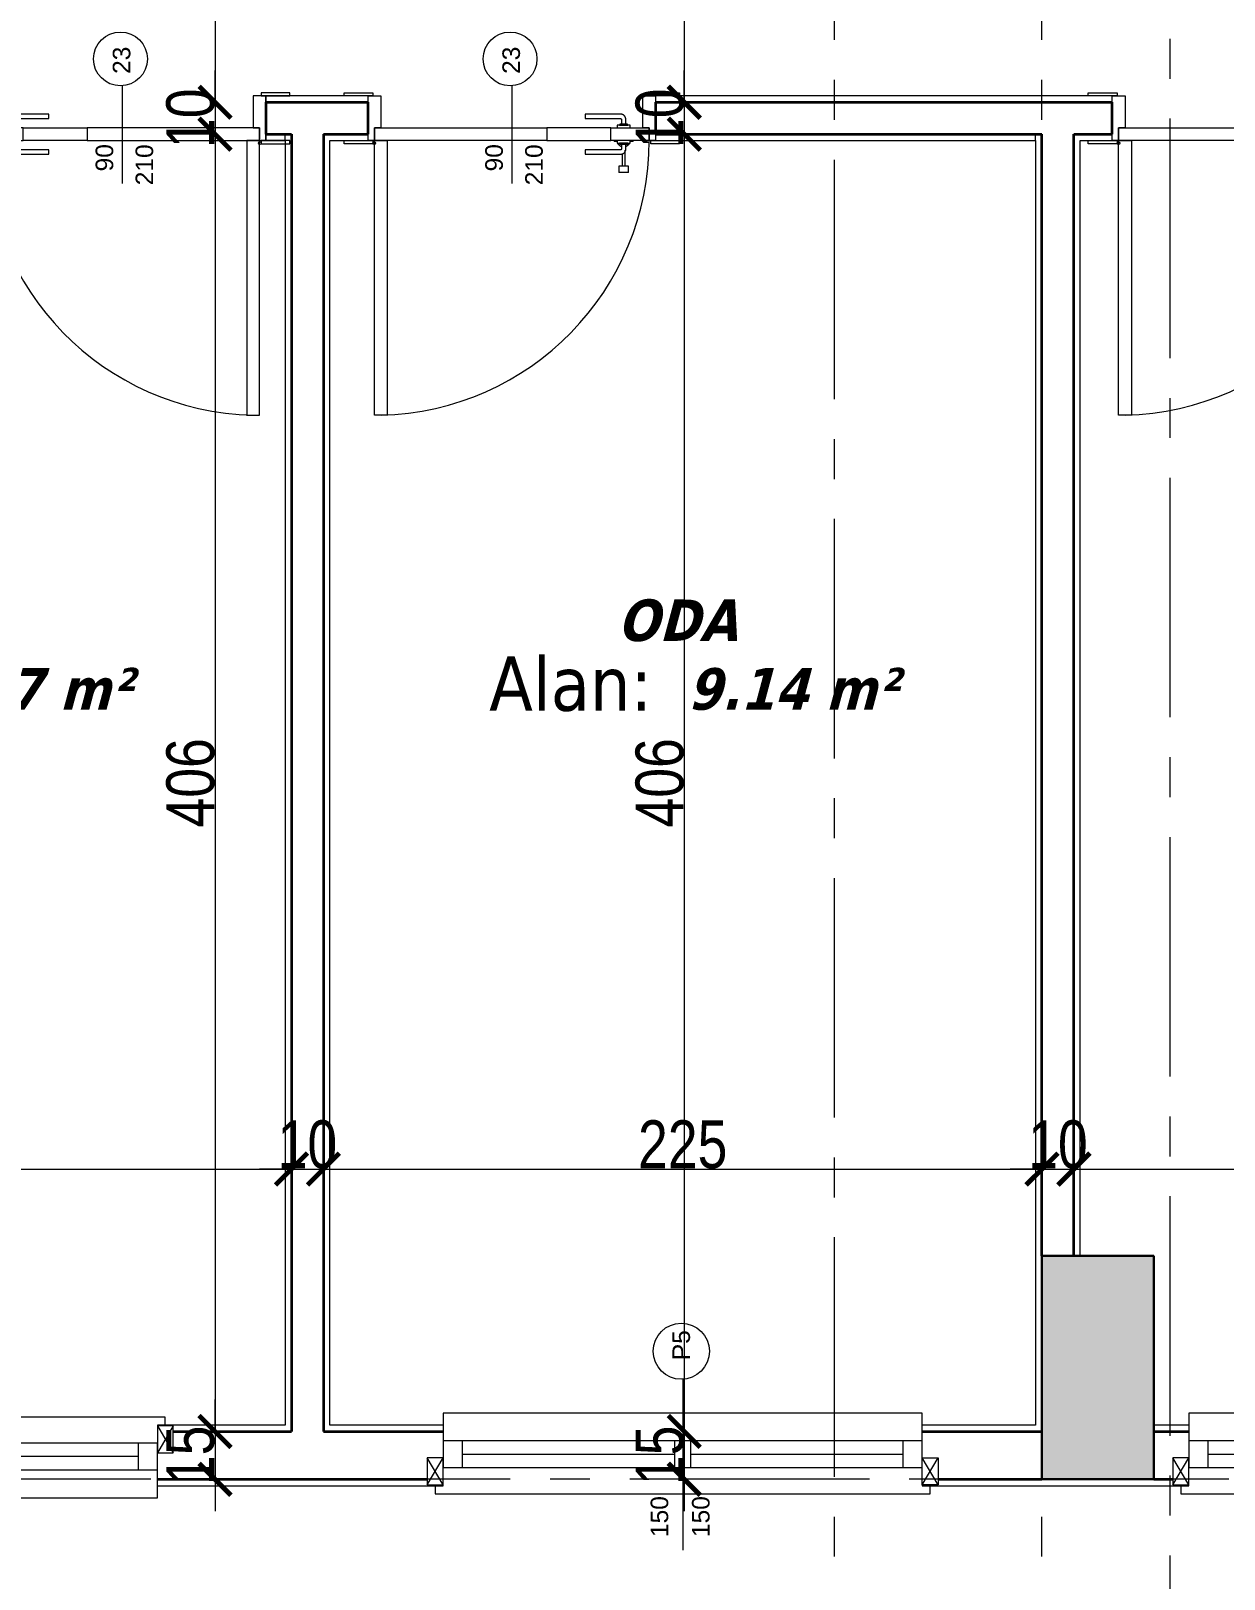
# Model space of a CAD drawing. Header units: millimetres. Extents: x 1373 to 40779, y 1939 to 6439.
# Drawn here: x 10774.5 to 11148.1, y 3344 to 3828.9 of the extents above; entities that cross this region are included whole.
import ezdxf

# ---------------------------------------------------------------- set-up
doc = ezdxf.new("R2010")
doc.units = ezdxf.units.MM
doc.linetypes.add('IMPORT-CENTER2', pattern=[112.5, 75, -12.5, 12.5, -12.5])
for name, color, linetype, lineweight in [('A-AREA-IDEN', 2, 'Continuous', 18), ('A-DETL', 6, 'Continuous', 30), ('A-DETL-GENF', 92, 'Continuous', 18), ('A-DOOR', 31, 'Continuous', 18), ('A-DOOR-FRAM', 31, 'Continuous', 18), ('A-DOOR-IDEN', 31, 'Continuous', 18), ('A-GLAZ', 151, 'Continuous', 18), ('A-GLAZ-IDEN', 152, 'Continuous', 18), ('A-GLAZ-SILL', 1, 'Continuous', 9), ('A-WALL', 20, 'Continuous', 9), ('A-WALL-FNSH', 113, 'Continuous', 18), ('ESYA', 3, 'Continuous', 25), ('OLCUIC', 241, 'Continuous', 20), ('S-GRID', 252, 'IMPORT-CENTER2', 5)]:
    doc.layers.add(name, color=color, linetype=linetype, lineweight=lineweight)
doc.styles.add('50', font='arial.ttf', dxfattribs={"width": 0.8})
doc.styles.add('Arial_4', font='arial.ttf', dxfattribs={"height": 5.5})
doc.styles.add('Tahoma', font='tahoma.ttf', dxfattribs={"height": 24.26112})
doc.styles.add('Tahoma_B_I', font='', dxfattribs={"height": 11})
doc.styles.get('Tahoma_B_I').set_extended_font_data('Tahoma', italic=True, bold=True)
doc.dimstyles.new('NERGİS', dxfattribs={"dimtxt": 15, "dimasz": 10, "dimexe": 20, "dimexo": 150, "dimgap": 0, "dimtad": 1, "dimdec": 0, "dimzin": 1, "dimtxsty": '50', "dimblk": 'ARCHTICK', "dimcen": 0, "dimse1": 1, "dimse2": 1, "dimclrd": 56, "dimclrt": 56, "dimazin": 3, "dimtfac": 1, "dimtdec": 0, "dimtix": 1, "dimtmove": 2, "dimatfit": 2, "dimldrblk": 'DOTSMALL', "dimlwd": 0, "dimlwe": -1, "dimarcsym": 0})

# ---------------------------------------------------------------- blocks, each defined once
blk = doc.blocks.new('_MB_KAPI_CAMLI_B - _m_kapı_90_camlı-2078673-1_BODRUM KAT')
at = {"layer": 'A-DOOR'}
for p, q in [((29, 1.3), (18, 1.3)), ((18, 1.3), (18, -0.1)), ((-48, -7), (-48, -3)), ((-48, -3), (6, -3)), ((6, -3), (6, -7)), ((26, -3), (6, -3)), ((18, -0.1), (29, -0.1)), ((26, -7), (26, -3)), ((26, -3), (38, -3)), ((28, -2.2), (28, -3)), ((28.09, -2.2), (28, -2.2)), ((28.67, -2.2), (28, -2.2)), ((28.67, -2.2), (31.33, -2.2)), ((28.78, -1.9), (28.78, -2.2)), ((28.94, -1.9), (28.78, -1.9)), ((31.22, -1.9), (28.78, -1.9)), ((29.3, -0.4), (29.3, -1.9)), ((30.7, -1.9), (30.7, -0.4)), ((31.22, -1.9), (31.06, -1.9)), ((31.22, -2.2), (31.22, -1.9)), ((32, -2.2), (31.33, -2.2)), ((32, -2.2), (31.91, -2.2)), ((32, -3), (32, -2.2)), ((38, -3), (38, -7)), ((-48, -93), (-48, -7)), ((-48, -7), (-44, -7)), ((6, -7), (-48, -7)), ((-44, -7), (-44, -93)), ((6, -7), (26, -7)), ((38, -7), (26, -7)), ((27, -7), (27, -7.3)), ((28.04, -7.3), (27, -7.3)), ((28, -7), (28, -7.8)), ((28, -7.8), (28.67, -7.8)), ((28, -7.8), (28.09, -7.8)), ((31.33, -7.8), (28.67, -7.8)), ((28.78, -7.8), (28.78, -8.1)), ((28.78, -8.1), (31.22, -8.1)), ((28.78, -8.1), (28.94, -8.1)), ((29.3, -8.1), (29.3, -9.6)), ((30.7, -9.6), (30.7, -8.1)), ((31.06, -8.1), (31.22, -8.1)), ((31.22, -8.1), (31.22, -7.8)), ((31.33, -7.8), (32, -7.8)), ((31.91, -7.8), (32, -7.8)), ((33, -7.3), (31.96, -7.3)), ((32, -7.8), (32, -7)), ((33, -7.3), (33, -7)), ((40, -7), (38, -7)), ((29, -9.9), (18, -9.9)), ((18, -9.9), (18, -11.3)), ((18, -11.3), (29, -11.3)), ((29.5, -11.05), (29.5, -15)), ((30.5, -15), (30.5, -10)), ((28.5, -15), (28.5, -17)), ((30, -15), (28.5, -15)), ((30, -17), (28.5, -17)), ((31.5, -15), (30, -15)), ((31.5, -17), (30, -17)), ((31.5, -17), (31.5, -15)), ((-44, -93), (-48, -93))]:
    blk.add_line(p, q, dxfattribs=at)
at = {"layer": 'A-DOOR', "flags": 128}
for points in [[(30.7, -0.4), (30.7, -0.33), (30.69, -0.26), (30.69, -0.2), (30.68, -0.13), (30.67, -0.06), (30.65, 0), (30.63, 0.07), (30.61, 0.13), (30.59, 0.2), (30.57, 0.26), (30.54, 0.32), (30.51, 0.39), (30.48, 0.44), (30.44, 0.5), (30.4, 0.56), (30.36, 0.62), (30.32, 0.67), (30.28, 0.72), (30.23, 0.77), (30.18, 0.82), (30.13, 0.87), (30.08, 0.91), (30.03, 0.95), (29.97, 0.99), (29.92, 1.03), (29.86, 1.07), (29.8, 1.1), (29.74, 1.13), (29.68, 1.16), (29.62, 1.18), (29.55, 1.21), (29.49, 1.23), (29.42, 1.25), (29.36, 1.26), (29.29, 1.28), (29.22, 1.29), (29.15, 1.29), (29.09, 1.3), (29.02, 1.3), (29, 1.3)], [(29, -0.1), (29.01, -0.1), (29.02, -0.1), (29.04, -0.1), (29.05, -0.1), (29.06, -0.11), (29.07, -0.11), (29.08, -0.11), (29.09, -0.12), (29.11, -0.12), (29.12, -0.12), (29.13, -0.13), (29.14, -0.13), (29.15, -0.14), (29.16, -0.15), (29.17, -0.15), (29.18, -0.16), (29.19, -0.17), (29.2, -0.17), (29.21, -0.18), (29.22, -0.19), (29.22, -0.2), (29.23, -0.21), (29.24, -0.22), (29.25, -0.23), (29.25, -0.24), (29.26, -0.25), (29.26, -0.26), (29.27, -0.27), (29.28, -0.28), (29.28, -0.29), (29.28, -0.3), (29.29, -0.31), (29.29, -0.33), (29.29, -0.34), (29.3, -0.35), (29.3, -0.36), (29.3, -0.37), (29.3, -0.38), (29.3, -0.4), (29.3, -0.4)], [(28.08, -7.55), (28.06, -7.47), (28.04, -7.39), (28.02, -7.31), (28.02, -7.3)], [(29.19, -8.83), (29.12, -8.8), (29.05, -8.76), (28.98, -8.72), (28.91, -8.68), (28.85, -8.63), (28.78, -8.59), (28.72, -8.54), (28.66, -8.48), (28.6, -8.43), (28.54, -8.37), (28.49, -8.31), (28.44, -8.25), (28.39, -8.19), (28.34, -8.12), (28.3, -8.06), (28.26, -7.99), (28.22, -7.92), (28.19, -7.84), (28.15, -7.77)], [(29, -11.3), (29.07, -11.3), (29.14, -11.29), (29.2, -11.29), (29.27, -11.28), (29.34, -11.27), (29.4, -11.25), (29.47, -11.23), (29.53, -11.21), (29.6, -11.19), (29.66, -11.17), (29.72, -11.14), (29.79, -11.11), (29.84, -11.08), (29.9, -11.04), (29.96, -11), (30.02, -10.96), (30.07, -10.92), (30.12, -10.88), (30.17, -10.83), (30.22, -10.78), (30.27, -10.73), (30.31, -10.68), (30.35, -10.63), (30.39, -10.57), (30.43, -10.52), (30.47, -10.46), (30.5, -10.4), (30.53, -10.34), (30.56, -10.28), (30.58, -10.22), (30.61, -10.15), (30.63, -10.09), (30.65, -10.02), (30.66, -9.96), (30.68, -9.89), (30.69, -9.82), (30.69, -9.75), (30.7, -9.69), (30.7, -9.62), (30.7, -9.6)], [(29.3, -9.6), (29.3, -9.61), (29.3, -9.62), (29.3, -9.64), (29.3, -9.65), (29.29, -9.66), (29.29, -9.67), (29.29, -9.68), (29.28, -9.69), (29.28, -9.71), (29.28, -9.72), (29.27, -9.73), (29.27, -9.74), (29.26, -9.75), (29.25, -9.76), (29.25, -9.77), (29.24, -9.78), (29.23, -9.79), (29.23, -9.8), (29.22, -9.81), (29.21, -9.82), (29.2, -9.82), (29.19, -9.83), (29.18, -9.84), (29.17, -9.85), (29.16, -9.85), (29.15, -9.86), (29.14, -9.86), (29.13, -9.87), (29.12, -9.88), (29.11, -9.88), (29.1, -9.88), (29.09, -9.89), (29.07, -9.89), (29.06, -9.89), (29.05, -9.9), (29.04, -9.9), (29.03, -9.9), (29.02, -9.9), (29, -9.9), (29, -9.9)], [(29.32, -8.91), (29.3, -8.9), (29.29, -8.88), (29.27, -8.87), (29.25, -8.86), (29.23, -8.85), (29.21, -8.84), (29.2, -8.83), (29.19, -8.83)], [(30.81, -8.83), (30.79, -8.84), (30.77, -8.85), (30.75, -8.86), (30.73, -8.87), (30.72, -8.88), (30.7, -8.89), (30.68, -8.91)], [(31.82, -7.83), (31.78, -7.91), (31.74, -7.98), (31.7, -8.05), (31.66, -8.11), (31.62, -8.18), (31.57, -8.24), (31.52, -8.3), (31.46, -8.36), (31.41, -8.42), (31.35, -8.48), (31.29, -8.53), (31.23, -8.58), (31.16, -8.63), (31.1, -8.67), (31.03, -8.72), (30.96, -8.75), (30.89, -8.79), (30.82, -8.83), (30.81, -8.83)], [(31.98, -7.3), (31.96, -7.38), (31.95, -7.46), (31.93, -7.53), (31.9, -7.61)]]:
    blk.add_lwpolyline(points, dxfattribs=at)
at = {"layer": 'A-DOOR'}
blk.add_circle((-48.06, -7.77), 0.42, dxfattribs=at)
blk.add_arc((-48, -7), 86.02, 271.3643, 0, dxfattribs=at)
at = {"layer": 'A-DOOR-FRAM'}
for p, q in [((-57.5, 7), (-57.5, 8)), ((-57.5, 8), (-48.5, 8)), ((-48.5, 7), (-57.5, 7)), ((-50, -7), (-50, 7)), ((-50, 7), (-46, 7)), ((-48.5, 8), (-48.5, 7)), ((-46, 7), (-46, -3)), ((36, 7), (40, 7)), ((36, -3), (36, 7)), ((38.5, 7), (38.5, 8)), ((38.5, 8), (47.5, 8)), ((47.5, 7), (38.5, 7)), ((40, 7), (40, -7)), ((47.5, 8), (47.5, 7)), ((-48, -3), (-48, -7)), ((-46, -3), (-48, -3)), ((38, -3), (36, -3)), ((38, -7), (38, -3)), ((-57.5, -7), (-48.5, -7)), ((-57.5, -8), (-57.5, -7)), ((-48.5, -8), (-57.5, -8)), ((-48, -7), (-50, -7)), ((-48.5, -7), (-48.5, -8)), ((40, -7), (38, -7)), ((38.5, -7), (47.5, -7)), ((38.5, -8), (38.5, -7)), ((47.5, -8), (38.5, -8)), ((47.5, -7), (47.5, -8))]:
    blk.add_line(p, q, dxfattribs=at)
blk = doc.blocks.new('_MB_KAPI_CAMLI_B - _m_kapı_90_camlı-2078664-1_BODRUM KAT')
at = {"layer": 'A-DOOR'}
for p, q in [((-44, 93), (-48, 93)), ((-48, 93), (-48, 7)), ((-44, 7), (-44, 93)), ((28.5, 17), (28.5, 15)), ((28.5, 17), (30, 17)), ((28.5, 15), (30, 15)), ((29.5, 15), (29.5, 11.05)), ((30, 17), (31.5, 17)), ((30, 15), (31.5, 15)), ((30.5, 10), (30.5, 15)), ((31.5, 15), (31.5, 17)), ((29, 11.3), (18, 11.3)), ((18, 11.3), (18, 9.9)), ((18, 9.9), (29, 9.9)), ((-48, 7), (-44, 7)), ((6, 7), (-48, 7)), ((-48, 7), (-48, 3)), ((6, 3), (6, 7)), ((6, 7), (26, 7)), ((38, 7), (26, 7)), ((26, 7), (26, 3)), ((27, 7.3), (27, 7)), ((27, 7.3), (28.04, 7.3)), ((28, 7.8), (28, 7)), ((28.09, 7.8), (28, 7.8)), ((28.67, 7.8), (28, 7.8)), ((28.67, 7.8), (31.33, 7.8)), ((28.78, 8.1), (28.78, 7.8)), ((28.94, 8.1), (28.78, 8.1)), ((31.22, 8.1), (28.78, 8.1)), ((29.3, 9.6), (29.3, 8.1)), ((30.7, 8.1), (30.7, 9.6)), ((31.22, 8.1), (31.06, 8.1)), ((31.22, 7.8), (31.22, 8.1)), ((32, 7.8), (31.33, 7.8)), ((32, 7.8), (31.91, 7.8)), ((31.96, 7.3), (33, 7.3)), ((32, 7), (32, 7.8)), ((33, 7), (33, 7.3)), ((40, 7), (38, 7)), ((38, 3), (38, 7)), ((-48, 3), (6, 3)), ((26, 3), (6, 3)), ((29, 0.1), (18, 0.1)), ((18, 0.1), (18, -1.3)), ((26, 3), (38, 3)), ((28, 3), (28, 2.2)), ((28, 2.2), (28.67, 2.2)), ((28, 2.2), (28.09, 2.2)), ((31.33, 2.2), (28.67, 2.2)), ((28.78, 2.2), (28.78, 1.9)), ((28.78, 1.9), (31.22, 1.9)), ((28.78, 1.9), (28.94, 1.9)), ((29.3, 1.9), (29.3, 0.4)), ((30.7, 0.4), (30.7, 1.9)), ((31.06, 1.9), (31.22, 1.9)), ((31.22, 1.9), (31.22, 2.2)), ((31.33, 2.2), (32, 2.2)), ((31.91, 2.2), (32, 2.2)), ((32, 2.2), (32, 3)), ((18, -1.3), (29, -1.3))]:
    blk.add_line(p, q, dxfattribs=at)
at = {"layer": 'A-DOOR', "flags": 128}
for points in [[(30.7, 9.6), (30.7, 9.67), (30.69, 9.74), (30.69, 9.8), (30.68, 9.87), (30.67, 9.94), (30.65, 10), (30.63, 10.07), (30.61, 10.13), (30.59, 10.2), (30.57, 10.26), (30.54, 10.32), (30.51, 10.39), (30.48, 10.44), (30.44, 10.5), (30.4, 10.56), (30.36, 10.62), (30.32, 10.67), (30.28, 10.72), (30.23, 10.77), (30.18, 10.82), (30.13, 10.87), (30.08, 10.91), (30.03, 10.95), (29.97, 10.99), (29.92, 11.03), (29.86, 11.07), (29.8, 11.1), (29.74, 11.13), (29.68, 11.16), (29.62, 11.18), (29.55, 11.21), (29.49, 11.23), (29.42, 11.25), (29.36, 11.26), (29.29, 11.28), (29.22, 11.29), (29.15, 11.29), (29.09, 11.3), (29.02, 11.3), (29, 11.3)], [(29, 9.9), (29.01, 9.9), (29.02, 9.9), (29.04, 9.9), (29.05, 9.9), (29.06, 9.89), (29.07, 9.89), (29.08, 9.89), (29.09, 9.88), (29.11, 9.88), (29.12, 9.88), (29.13, 9.87), (29.14, 9.87), (29.15, 9.86), (29.16, 9.85), (29.17, 9.85), (29.18, 9.84), (29.19, 9.83), (29.2, 9.83), (29.21, 9.82), (29.22, 9.81), (29.22, 9.8), (29.23, 9.79), (29.24, 9.78), (29.25, 9.77), (29.25, 9.76), (29.26, 9.75), (29.26, 9.74), (29.27, 9.73), (29.28, 9.72), (29.28, 9.71), (29.28, 9.7), (29.29, 9.69), (29.29, 9.67), (29.29, 9.66), (29.3, 9.65), (29.3, 9.64), (29.3, 9.63), (29.3, 9.62), (29.3, 9.6), (29.3, 9.6)], [(28.02, 7.3), (28.04, 7.38), (28.05, 7.46), (28.07, 7.53), (28.1, 7.61)], [(28.18, 7.83), (28.22, 7.91), (28.26, 7.98), (28.3, 8.05), (28.34, 8.11), (28.38, 8.18), (28.43, 8.24), (28.48, 8.3), (28.54, 8.36), (28.59, 8.42), (28.65, 8.48), (28.71, 8.53), (28.77, 8.58), (28.84, 8.63), (28.9, 8.67), (28.97, 8.72), (29.04, 8.75), (29.11, 8.79), (29.18, 8.83), (29.19, 8.83)], [(29.19, 8.83), (29.21, 8.84), (29.23, 8.85), (29.25, 8.86), (29.27, 8.87), (29.28, 8.88), (29.3, 8.89), (29.32, 8.91)], [(30.68, 8.91), (30.7, 8.9), (30.71, 8.88), (30.73, 8.87), (30.75, 8.86), (30.77, 8.85), (30.79, 8.84), (30.8, 8.83), (30.81, 8.83)], [(30.81, 8.83), (30.88, 8.8), (30.95, 8.76), (31.02, 8.72), (31.09, 8.68), (31.15, 8.63), (31.22, 8.59), (31.28, 8.54), (31.34, 8.48), (31.4, 8.43), (31.46, 8.37), (31.51, 8.31), (31.56, 8.25), (31.61, 8.19), (31.66, 8.12), (31.7, 8.06), (31.74, 7.99), (31.78, 7.92), (31.81, 7.84), (31.85, 7.77)], [(31.92, 7.55), (31.94, 7.47), (31.96, 7.39), (31.98, 7.31), (31.98, 7.3)], [(29, -1.3), (29.07, -1.3), (29.14, -1.29), (29.2, -1.29), (29.27, -1.28), (29.34, -1.27), (29.4, -1.25), (29.47, -1.23), (29.53, -1.21), (29.6, -1.19), (29.66, -1.17), (29.72, -1.14), (29.79, -1.11), (29.84, -1.08), (29.9, -1.04), (29.96, -1), (30.02, -0.96), (30.07, -0.92), (30.12, -0.88), (30.17, -0.83), (30.22, -0.78), (30.27, -0.73), (30.31, -0.68), (30.35, -0.63), (30.39, -0.57), (30.43, -0.52), (30.47, -0.46), (30.5, -0.4), (30.53, -0.34), (30.56, -0.28), (30.58, -0.22), (30.61, -0.15), (30.63, -0.09), (30.65, -0.02), (30.66, 0.04), (30.68, 0.11), (30.69, 0.18), (30.69, 0.25), (30.7, 0.31), (30.7, 0.38), (30.7, 0.4)], [(29.3, 0.4), (29.3, 0.39), (29.3, 0.38), (29.3, 0.36), (29.3, 0.35), (29.29, 0.34), (29.29, 0.33), (29.29, 0.32), (29.28, 0.31), (29.28, 0.29), (29.28, 0.28), (29.27, 0.27), (29.27, 0.26), (29.26, 0.25), (29.25, 0.24), (29.25, 0.23), (29.24, 0.22), (29.23, 0.21), (29.23, 0.2), (29.22, 0.19), (29.21, 0.18), (29.2, 0.18), (29.19, 0.17), (29.18, 0.16), (29.17, 0.15), (29.16, 0.15), (29.15, 0.14), (29.14, 0.14), (29.13, 0.13), (29.12, 0.12), (29.11, 0.12), (29.1, 0.12), (29.09, 0.11), (29.07, 0.11), (29.06, 0.11), (29.05, 0.1), (29.04, 0.1), (29.03, 0.1), (29.02, 0.1), (29, 0.1), (29, 0.1)]]:
    blk.add_lwpolyline(points, dxfattribs=at)
at = {"layer": 'A-DOOR'}
blk.add_circle((-48.06, 7.77), 0.42, dxfattribs=at)
blk.add_arc((-48, 7), 86.02, 0, 88.6357, dxfattribs=at)
at = {"layer": 'A-DOOR-FRAM'}
for p, q in [((-48.5, 8), (-57.5, 8)), ((-57.5, 8), (-57.5, 7)), ((-57.5, 7), (-48.5, 7)), ((-48, 7), (-50, 7)), ((-50, 7), (-50, -7)), ((-48.5, 7), (-48.5, 8)), ((-48, 3), (-48, 7)), ((40, 7), (38, 7)), ((38, 7), (38, 3)), ((47.5, 8), (38.5, 8)), ((38.5, 8), (38.5, 7)), ((38.5, 7), (47.5, 7)), ((40, -7), (40, 7)), ((47.5, 7), (47.5, 8)), ((-46, 3), (-48, 3)), ((-46, -7), (-46, 3)), ((38, 3), (36, 3)), ((36, 3), (36, -7)), ((-48.5, -7), (-57.5, -7)), ((-57.5, -7), (-57.5, -8)), ((-57.5, -8), (-48.5, -8)), ((-50, -7), (-46, -7)), ((-48.5, -8), (-48.5, -7)), ((36, -7), (40, -7)), ((47.5, -7), (38.5, -7)), ((38.5, -7), (38.5, -8)), ((38.5, -8), (47.5, -8)), ((47.5, -8), (47.5, -7))]:
    blk.add_line(p, q, dxfattribs=at)
blk = doc.blocks.new('Dbl Plain - 150-150 2-1964452-1_BODRUM KAT')
at = {"layer": 'A-GLAZ'}
for p, q in [((-103.5, 14.1), (-103.5, -2.95)), ((46.5, 14.1), (-103.5, 14.1)), ((46.5, -2.95), (46.5, 14.1)), ((46.5, 5.35), (-103.5, 5.35)), ((-103.5, 5.35), (-103.5, -2.95)), ((-97.5, -2.95), (-97.5, 5.35)), ((-31, -2.95), (-31, 5.35)), ((-26, -2.95), (-26, 5.35)), ((40.5, -2.95), (40.5, 5.35)), ((46.5, -2.95), (46.5, 5.35)), ((-108.5, -8.4), (-103.5, 0.1)), ((-103.5, -8.4), (-108.5, 0.1)), ((-108.5, 0.1), (-108.5, -8.4)), ((-103.5, 0.1), (-108.5, 0.1)), ((-103.5, -8.4), (-103.5, 0.1)), ((-97.5, 1.2), (-31, 1.2)), ((-26, 1.2), (40.5, 1.2)), ((51.5, -8.4), (46.5, 0.1)), ((46.5, -8.4), (51.5, 0.1)), ((46.5, -8.4), (46.5, 0.1)), ((46.5, 0.1), (51.5, 0.1)), ((51.5, 0.1), (51.5, -8.4)), ((-103.5, -2.95), (46.5, -2.95)), ((-103.5, -2.95), (46.5, -2.95)), ((-108.5, -8.4), (-103.5, -8.4)), ((-106, -8.65), (-106, -11.15)), ((51.5, -8.4), (46.5, -8.4)), ((49, -11.15), (49, -8.65)), ((-106, -11.15), (49, -11.15))]:
    blk.add_line(p, q, dxfattribs=at)
at = {"layer": 'A-GLAZ-SILL'}
for p, q in [((-103.5, 14.1), (-103.5, 10.47)), ((46.5, 14.1), (-103.5, 14.1)), ((46.5, 10.47), (46.5, 14.1))]:
    blk.add_line(p, q, dxfattribs=at)
blk = doc.blocks.new('Dbl Plain - 120-150-2111052-1_BODRUM KAT')
at = {"layer": 'A-GLAZ'}
for p, q in [((-88.5, 14.1), (-88.5, -2.95)), ((31.5, 14.1), (-88.5, 14.1)), ((31.5, -2.95), (31.5, 14.1)), ((31.5, 5.35), (-88.5, 5.35)), ((-88.5, 5.35), (-88.5, -2.95)), ((-82.5, -2.95), (-82.5, 5.35)), ((-31, -2.95), (-31, 5.35)), ((-26, -2.95), (-26, 5.35)), ((25.5, -2.95), (25.5, 5.35)), ((31.5, -2.95), (31.5, 5.35)), ((-93.5, -8.4), (-88.5, 0.1)), ((-88.5, -8.4), (-93.5, 0.1)), ((-93.5, 0.1), (-93.5, -8.4)), ((-88.5, 0.1), (-93.5, 0.1)), ((-88.5, -8.4), (-88.5, 0.1)), ((-82.5, 1.2), (-31, 1.2)), ((-26, 1.2), (25.5, 1.2)), ((36.5, -8.4), (31.5, 0.1)), ((31.5, -8.4), (36.5, 0.1)), ((31.5, -8.4), (31.5, 0.1)), ((31.5, 0.1), (36.5, 0.1)), ((36.5, 0.1), (36.5, -8.4)), ((-88.5, -2.95), (31.5, -2.95)), ((-88.5, -2.95), (31.5, -2.95)), ((-93.5, -8.4), (-88.5, -8.4)), ((-91, -8.65), (-91, -11.15)), ((36.5, -8.4), (31.5, -8.4)), ((34, -11.15), (34, -8.65)), ((-91, -11.15), (34, -11.15))]:
    blk.add_line(p, q, dxfattribs=at)
at = {"layer": 'A-GLAZ-SILL'}
for p, q in [((-88.5, 14.1), (-88.5, 10.47)), ((31.5, 14.1), (-88.5, 14.1)), ((31.5, 10.47), (31.5, 14.1))]:
    blk.add_line(p, q, dxfattribs=at)
blk = doc.blocks.new('_MB_TASLAK_MAHALL_ETİKETİ_50_ÖL1 - _MB_1_100 ODA ETİKETİ 2-1849262-1_BODRUM KAT')
at = {"layer": 'A-AREA-IDEN', "insert": (-0.1168, 0.0189), "char_height": 0.17, "width": 0.633333, "attachment_point": 1, "style": 'Tahoma'}
blk.add_mtext('Alan:', dxfattribs=at)
blk = doc.blocks.new('_ArchTick')
at = {"color": 0, "linetype": 'ByBlock', "const_width": 0.15}
blk.add_lwpolyline([(-0.5, -0.5), (0.5, 0.5)], dxfattribs=at)
blk = doc.blocks.new('*D17440')
at = {"layer": 'Defpoints', "color": 0, "transparency": 16777216}
for p in [(10586.07, 3492.45), (10856.07, 3492.45), (10856.07, 3472.45)]:
    blk.add_point(p, dxfattribs=at)
at = {"layer": 'OLCUIC', "color": 56, "lineweight": 0, "transparency": 16777216}
blk.add_line((10586.07, 3472.45), (10856.07, 3472.45), dxfattribs=at)
at = {"layer": 'OLCUIC', "color": 56, "lineweight": 0, "transparency": 16777216, "xscale": 10, "yscale": 10, "zscale": 10, "rotation": 180}
blk.add_blockref('_ArchTick', (10586.07, 3472.45), dxfattribs=at)
at = {"layer": 'OLCUIC', "color": 56, "lineweight": 0, "transparency": 16777216, "xscale": 10, "yscale": 10, "zscale": 10}
blk.add_blockref('_ArchTick', (10856.07, 3472.45), dxfattribs=at)
at = {"layer": 'OLCUIC', "color": 56, "transparency": 16777216, "insert": (10721.07, 3480.11), "char_height": 15, "width": 1.1952, "attachment_point": 5, "style": '50'}
blk.add_mtext('270', dxfattribs=at)
blk = doc.blocks.new('_DotSmall')
at = {"layer": 'ESYA', "color": 0, "const_width": 0.5}
blk.add_lwpolyline([(-0.0625, 0, 1), (0.0625, 0, 1)], format="xyb", close=True, dxfattribs=at)
blk = doc.blocks.new('*D17441')
at = {"layer": 'Defpoints', "color": 0, "transparency": 16777216}
for p in [(10856.07, 3492.45), (10866.07, 3492.45), (10866.07, 3472.45)]:
    blk.add_point(p, dxfattribs=at)
at = {"layer": 'OLCUIC', "color": 56, "lineweight": 0, "transparency": 16777216}
for p, q in [((10856.07, 3472.45), (10846.07, 3472.45)), ((10856.07, 3472.45), (10866.07, 3472.45)), ((10866.07, 3472.45), (10876.07, 3472.45))]:
    blk.add_line(p, q, dxfattribs=at)
at = {"layer": 'OLCUIC', "color": 56, "lineweight": 0, "transparency": 16777216, "xscale": 10, "yscale": 10, "zscale": 10}
blk.add_blockref('_ArchTick', (10856.07, 3472.45), dxfattribs=at)
at = {"layer": 'OLCUIC', "color": 56, "lineweight": 0, "transparency": 16777216, "xscale": 10, "yscale": 10, "zscale": 10, "rotation": 180}
blk.add_blockref('_ArchTick', (10866.07, 3472.45), dxfattribs=at)
at = {"layer": 'OLCUIC', "color": 56, "transparency": 16777216, "insert": (10861.07, 3480.11), "char_height": 15, "width": 0.7968, "attachment_point": 5, "style": '50'}
blk.add_mtext('10', dxfattribs=at)
blk = doc.blocks.new('*D17442')
at = {"layer": 'Defpoints', "color": 0, "transparency": 16777216}
for p in [(10866.07, 3492.45), (11091.07, 3492.45), (11091.07, 3472.45)]:
    blk.add_point(p, dxfattribs=at)
at = {"layer": 'OLCUIC', "color": 56, "lineweight": 0, "transparency": 16777216}
blk.add_line((10866.07, 3472.45), (11091.07, 3472.45), dxfattribs=at)
at = {"layer": 'OLCUIC', "color": 56, "lineweight": 0, "transparency": 16777216, "xscale": 10, "yscale": 10, "zscale": 10, "rotation": 180}
blk.add_blockref('_ArchTick', (10866.07, 3472.45), dxfattribs=at)
at = {"layer": 'OLCUIC', "color": 56, "lineweight": 0, "transparency": 16777216, "xscale": 10, "yscale": 10, "zscale": 10}
blk.add_blockref('_ArchTick', (11091.07, 3472.45), dxfattribs=at)
at = {"layer": 'OLCUIC', "color": 56, "transparency": 16777216, "insert": (10978.57, 3480.11), "char_height": 15, "width": 1.1952, "attachment_point": 5, "style": '50'}
blk.add_mtext('225', dxfattribs=at)
blk = doc.blocks.new('*D17443')
at = {"layer": 'Defpoints', "color": 0, "transparency": 16777216}
for p in [(11091.07, 3492.45), (11101.07, 3492.45), (11101.07, 3472.45)]:
    blk.add_point(p, dxfattribs=at)
at = {"layer": 'OLCUIC', "color": 56, "lineweight": 0, "transparency": 16777216}
for p, q in [((11091.07, 3472.45), (11081.07, 3472.45)), ((11091.07, 3472.45), (11101.07, 3472.45)), ((11101.07, 3472.45), (11111.07, 3472.45))]:
    blk.add_line(p, q, dxfattribs=at)
at = {"layer": 'OLCUIC', "color": 56, "lineweight": 0, "transparency": 16777216, "xscale": 10, "yscale": 10, "zscale": 10}
blk.add_blockref('_ArchTick', (11091.07, 3472.45), dxfattribs=at)
at = {"layer": 'OLCUIC', "color": 56, "lineweight": 0, "transparency": 16777216, "xscale": 10, "yscale": 10, "zscale": 10, "rotation": 180}
blk.add_blockref('_ArchTick', (11101.07, 3472.45), dxfattribs=at)
at = {"layer": 'OLCUIC', "color": 56, "transparency": 16777216, "insert": (11096.07, 3480.11), "char_height": 15, "width": 0.7968, "attachment_point": 5, "style": '50'}
blk.add_mtext('10', dxfattribs=at)
blk = doc.blocks.new('*D17444')
at = {"layer": 'Defpoints', "color": 0, "transparency": 16777216}
for p in [(11101.07, 3492.45), (11331.07, 3492.45), (11331.07, 3472.45)]:
    blk.add_point(p, dxfattribs=at)
at = {"layer": 'OLCUIC', "color": 56, "lineweight": 0, "transparency": 16777216}
blk.add_line((11101.07, 3472.45), (11331.07, 3472.45), dxfattribs=at)
at = {"layer": 'OLCUIC', "color": 56, "lineweight": 0, "transparency": 16777216, "xscale": 10, "yscale": 10, "zscale": 10, "rotation": 180}
blk.add_blockref('_ArchTick', (11101.07, 3472.45), dxfattribs=at)
at = {"layer": 'OLCUIC', "color": 56, "lineweight": 0, "transparency": 16777216, "xscale": 10, "yscale": 10, "zscale": 10}
blk.add_blockref('_ArchTick', (11331.07, 3472.45), dxfattribs=at)
at = {"layer": 'OLCUIC', "color": 56, "transparency": 16777216, "insert": (11216.07, 3480.11), "char_height": 15, "width": 1.1952, "attachment_point": 5, "style": '50'}
blk.add_mtext('230', dxfattribs=at)
blk = doc.blocks.new('*D17482')
at = {"layer": 'Defpoints', "color": 0, "transparency": 16777216}
for p in [(10852.13, 4201.56), (10832.13, 3806.56), (10852.13, 3806.56)]:
    blk.add_point(p, dxfattribs=at)
at = {"layer": 'OLCUIC', "color": 56, "lineweight": 0, "transparency": 16777216}
blk.add_line((10832.13, 4201.56), (10832.13, 3806.56), dxfattribs=at)
at = {"layer": 'OLCUIC', "color": 56, "lineweight": 0, "transparency": 16777216, "xscale": 10, "yscale": 10, "zscale": 10}
for p, rotation in [((10832.13, 4201.56), 90), ((10832.13, 3806.56), 270)]:
    blk.add_blockref('_ArchTick', p, dxfattribs=dict(at, rotation=rotation))
at = {"layer": 'OLCUIC', "color": 56, "transparency": 16777216, "insert": (10824.47, 4004.06), "char_height": 15, "width": 1.1952, "attachment_point": 5, "rotation": 90, "style": '50'}
blk.add_mtext('395', dxfattribs=at)
blk = doc.blocks.new('*D17483')
at = {"layer": 'Defpoints', "color": 0, "transparency": 16777216}
for p in [(10852.13, 3806.56), (10832.13, 3796.56), (10852.13, 3796.56)]:
    blk.add_point(p, dxfattribs=at)
at = {"layer": 'OLCUIC', "color": 56, "lineweight": 0, "transparency": 16777216}
for p, q in [((10832.13, 3806.56), (10832.13, 3816.56)), ((10832.13, 3806.56), (10832.13, 3796.56)), ((10832.13, 3796.56), (10832.13, 3786.56))]:
    blk.add_line(p, q, dxfattribs=at)
at = {"layer": 'OLCUIC', "color": 56, "lineweight": 0, "transparency": 16777216, "xscale": 10, "yscale": 10, "zscale": 10}
for p, rotation in [((10832.13, 3806.56), 270), ((10832.13, 3796.56), 90)]:
    blk.add_blockref('_ArchTick', p, dxfattribs=dict(at, rotation=rotation))
at = {"layer": 'OLCUIC', "color": 56, "transparency": 16777216, "insert": (10824.47, 3801.56), "char_height": 15, "width": 0.7968, "attachment_point": 5, "rotation": 90, "style": '50'}
blk.add_mtext('10', dxfattribs=at)
blk = doc.blocks.new('*D17484')
at = {"layer": 'Defpoints', "color": 0, "transparency": 16777216}
for p in [(10852.13, 3796.56), (10832.13, 3390.28), (10852.13, 3390.28)]:
    blk.add_point(p, dxfattribs=at)
at = {"layer": 'OLCUIC', "color": 56, "lineweight": 0, "transparency": 16777216}
blk.add_line((10832.13, 3796.56), (10832.13, 3390.28), dxfattribs=at)
at = {"layer": 'OLCUIC', "color": 56, "lineweight": 0, "transparency": 16777216, "xscale": 10, "yscale": 10, "zscale": 10}
for p, rotation in [((10832.13, 3796.56), 90), ((10832.13, 3390.28), 270)]:
    blk.add_blockref('_ArchTick', p, dxfattribs=dict(at, rotation=rotation))
at = {"layer": 'OLCUIC', "color": 56, "transparency": 16777216, "insert": (10824.47, 3593.42), "char_height": 15, "width": 1.1952, "attachment_point": 5, "rotation": 90, "style": '50'}
blk.add_mtext('406', dxfattribs=at)
blk = doc.blocks.new('*D17485')
at = {"layer": 'Defpoints', "color": 0, "transparency": 16777216}
for p in [(10852.13, 3390.28), (10832.13, 3375.28), (10852.13, 3375.28)]:
    blk.add_point(p, dxfattribs=at)
at = {"layer": 'OLCUIC', "color": 56, "lineweight": 0, "transparency": 16777216}
for p, q in [((10832.13, 3390.28), (10832.13, 3400.28)), ((10832.13, 3390.28), (10832.13, 3375.28)), ((10832.13, 3375.28), (10832.13, 3365.28))]:
    blk.add_line(p, q, dxfattribs=at)
at = {"layer": 'OLCUIC', "color": 56, "lineweight": 0, "transparency": 16777216, "xscale": 10, "yscale": 10, "zscale": 10}
for p, rotation in [((10832.13, 3390.28), 270), ((10832.13, 3375.28), 90)]:
    blk.add_blockref('_ArchTick', p, dxfattribs=dict(at, rotation=rotation))
at = {"layer": 'OLCUIC', "color": 56, "transparency": 16777216, "insert": (10824.47, 3382.78), "char_height": 15, "width": 0.7968, "attachment_point": 5, "rotation": 90, "style": '50'}
blk.add_mtext('15', dxfattribs=at)
blk = doc.blocks.new('*D17495')
at = {"layer": 'Defpoints', "color": 0, "transparency": 16777216}
for p in [(10999.06, 3926.56), (10979.06, 3806.56), (10999.06, 3806.56)]:
    blk.add_point(p, dxfattribs=at)
at = {"layer": 'OLCUIC', "color": 56, "lineweight": 0, "transparency": 16777216}
blk.add_line((10979.06, 3926.56), (10979.06, 3806.56), dxfattribs=at)
at = {"layer": 'OLCUIC', "color": 56, "lineweight": 0, "transparency": 16777216, "xscale": 10, "yscale": 10, "zscale": 10}
for p, rotation in [((10979.06, 3926.56), 90), ((10979.06, 3806.56), 270)]:
    blk.add_blockref('_ArchTick', p, dxfattribs=dict(at, rotation=rotation))
at = {"layer": 'OLCUIC', "color": 56, "transparency": 16777216, "insert": (10971.4, 3866.56), "char_height": 15, "width": 1.1952, "attachment_point": 5, "rotation": 90, "style": '50'}
blk.add_mtext('120', dxfattribs=at)
blk = doc.blocks.new('*D17496')
at = {"layer": 'Defpoints', "color": 0, "transparency": 16777216}
for p in [(10999.06, 3806.56), (10979.06, 3796.56), (10999.06, 3796.56)]:
    blk.add_point(p, dxfattribs=at)
at = {"layer": 'OLCUIC', "color": 56, "lineweight": 0, "transparency": 16777216}
for p, q in [((10979.06, 3806.56), (10979.06, 3816.56)), ((10979.06, 3806.56), (10979.06, 3796.56)), ((10979.06, 3796.56), (10979.06, 3786.56))]:
    blk.add_line(p, q, dxfattribs=at)
at = {"layer": 'OLCUIC', "color": 56, "lineweight": 0, "transparency": 16777216, "xscale": 10, "yscale": 10, "zscale": 10}
for p, rotation in [((10979.06, 3806.56), 270), ((10979.06, 3796.56), 90)]:
    blk.add_blockref('_ArchTick', p, dxfattribs=dict(at, rotation=rotation))
at = {"layer": 'OLCUIC', "color": 56, "transparency": 16777216, "insert": (10971.4, 3801.56), "char_height": 15, "width": 0.7968, "attachment_point": 5, "rotation": 90, "style": '50'}
blk.add_mtext('10', dxfattribs=at)
blk = doc.blocks.new('*D17497')
at = {"layer": 'Defpoints', "color": 0, "transparency": 16777216}
for p in [(10999.06, 3796.56), (10979.06, 3390.28), (10999.06, 3390.28)]:
    blk.add_point(p, dxfattribs=at)
at = {"layer": 'OLCUIC', "color": 56, "lineweight": 0, "transparency": 16777216}
blk.add_line((10979.06, 3796.56), (10979.06, 3390.28), dxfattribs=at)
at = {"layer": 'OLCUIC', "color": 56, "lineweight": 0, "transparency": 16777216, "xscale": 10, "yscale": 10, "zscale": 10}
for p, rotation in [((10979.06, 3796.56), 90), ((10979.06, 3390.28), 270)]:
    blk.add_blockref('_ArchTick', p, dxfattribs=dict(at, rotation=rotation))
at = {"layer": 'OLCUIC', "color": 56, "transparency": 16777216, "insert": (10971.4, 3593.42), "char_height": 15, "width": 1.1952, "attachment_point": 5, "rotation": 90, "style": '50'}
blk.add_mtext('406', dxfattribs=at)
blk = doc.blocks.new('*D17498')
at = {"layer": 'Defpoints', "color": 0, "transparency": 16777216}
for p in [(10999.06, 3390.28), (10979.06, 3375.28), (10999.06, 3375.28)]:
    blk.add_point(p, dxfattribs=at)
at = {"layer": 'OLCUIC', "color": 56, "lineweight": 0, "transparency": 16777216}
for p, q in [((10979.06, 3390.28), (10979.06, 3400.28)), ((10979.06, 3390.28), (10979.06, 3375.28)), ((10979.06, 3375.28), (10979.06, 3365.28))]:
    blk.add_line(p, q, dxfattribs=at)
at = {"layer": 'OLCUIC', "color": 56, "lineweight": 0, "transparency": 16777216, "xscale": 10, "yscale": 10, "zscale": 10}
for p, rotation in [((10979.06, 3390.28), 270), ((10979.06, 3375.28), 90)]:
    blk.add_blockref('_ArchTick', p, dxfattribs=dict(at, rotation=rotation))
at = {"layer": 'OLCUIC', "color": 56, "transparency": 16777216, "insert": (10971.4, 3382.78), "char_height": 15, "width": 0.7968, "attachment_point": 5, "rotation": 90, "style": '50'}
blk.add_mtext('15', dxfattribs=at)
blk = doc.blocks.new('TR_Pencere_pozu_04_saga_uste_1_5mm - TR_Pencere_pozu_04_saga_uste_1_5mm-1434201-1_BODRUM KAT')
at = {"layer": 'A-GLAZ-IDEN'}
blk.add_line((0.346, 0), (-0.1896, 0), dxfattribs=at)
blk.add_circle((0.4336, 0.0044), 0.0878, dxfattribs=at)
blk = doc.blocks.new('emrah_2mm - emrah_2mm-1801637-1_BODRUM KAT')
at = {"layer": 'A-DOOR-IDEN'}
blk.add_line((0.2205, 0), (-0.085, 0), dxfattribs=at)
blk.add_circle((0.3046, 0.0056), 0.0843, dxfattribs=at)

msp = doc.modelspace()

# ---------------------------------------------------------------- hatches: boundary and pattern name
at = {"layer": 'A-DETL-GENF'}
h = msp.add_hatch(dxfattribs=at)
h.set_pattern_fill('FP_21', color=153, style=0, pattern_type=2)
h.set_pattern_definition([(45, (11061.715, 4456.518), (-17.9605, 17.9605), []), (45, (11079.675, 4456.518), (-17.9605, 17.9605), [12.7, -12.7])])
h.paths.add_polyline_path([(10606.07, 3375.28), (10606.07, 3445.28), (10571.07, 3445.28), (10571.07, 3375.28)])
h.paths.add_polyline_path([(12104.05, 3375.28), (12174.05, 3375.28), (12174.05, 3410.28), (12104.05, 3410.28), (12104.05, 3400.77)])
h.paths.add_polyline_path([(10056.35, 3375.28), (10126.35, 3375.28), (10126.35, 3410.28), (10056.35, 3410.28)])
h.paths.add_polyline_path([(11126.07, 3375.28), (11126.07, 3445.28), (11091.07, 3445.28), (11091.07, 3375.28)])
h.paths.add_polyline_path([(11696.07, 3375.28), (11696.07, 3445.28), (11661.07, 3445.28), (11661.07, 3375.28), (11664.45, 3375.28)])
h.paths.add_polyline_path([(12115.32, 3841.56), (12153.62, 3841.56), (12152.09, 3876.56), (12082.09, 3876.56), (12082.09, 3841.56)])
h.paths.add_polyline_path([(11671.07, 3841.56), (11696.07, 3841.56), (11696.07, 3951.56), (11506.07, 3951.56), (11506.07, 3926.56), (11671.07, 3926.56), (11671.07, 3849.65)])
h.paths.add_polyline_path([(10571.07, 3841.56), (10601.07, 3841.56), (10601.07, 3951.56), (10571.07, 3951.56), (10571.07, 3849.65)])
h.paths.add_polyline_path([(10056.35, 3841.56), (10126.35, 3841.56), (10126.35, 3876.56), (10056.35, 3876.56)])
h.paths.add_polyline_path([(11084.77, 3926.56), (11116.07, 3926.56), (11116.07, 3951.56), (11051.07, 3951.56), (11051.07, 4216.56), (11026.07, 4216.56), (11026.07, 3926.56)])
h.paths.add_polyline_path([(11241.07, 3926.56), (11266.07, 3926.56), (11266.07, 4216.56), (11241.07, 4216.56), (11241.07, 4042.03)])
h.paths.add_polyline_path([(12130.63, 4366.56), (12129.1, 4401.56), (12059.1, 4401.56), (12059.1, 4366.56), (12115.32, 4366.56)])
h.paths.add_polyline_path([(11461.07, 4366.56), (11531.07, 4366.56), (11531.07, 4401.56), (11461.07, 4401.56)])
h.paths.add_polyline_path([(11131.07, 4366.56), (11131.07, 4401.56), (11026.07, 4401.56), (11026.07, 4366.56), (11084.77, 4366.56)])
h.paths.add_polyline_path([(10618.07, 4366.56), (10618.07, 4391.56), (10468.07, 4391.56), (10468.07, 4366.56), (10569.5, 4366.56)])
h.paths.add_polyline_path([(10056.35, 4366.56), (10126.35, 4366.56), (10126.35, 4401.56), (10056.35, 4401.56)])
h.paths.add_polyline_path([(10091.35, 4821.52), (10091.35, 4891.52), (10056.35, 4891.52), (10056.35, 4821.52)])
h.paths.add_polyline_path([(10503.07, 4829.38), (10503.07, 4900.05), (10468.07, 4899.38), (10468.07, 4829.38)])
h.paths.add_polyline_path([(11131.13, 4841.77), (11131.13, 4913.29), (11096.13, 4911.77), (11096.13, 4841.77)])
h.paths.add_polyline_path([(11451.13, 4857.21), (11486.07, 4857.21), (11486.07, 4928.73), (11451.13, 4927.21)])
h.paths.add_polyline_path([(12069.83, 4884.14), (12104.83, 4884.14), (12104.83, 4955.66), (12069.83, 4954.14)])

# ---------------------------------------------------------------- linework, layer by layer
at = {"layer": 'A-DETL'}
for p, q in [((11126.07, 3445.28), (11091.07, 3445.28)), ((11091.07, 3445.28), (11091.07, 3375.28)), ((11126.07, 3375.28), (11126.07, 3445.28)), ((11091.07, 3375.28), (11126.07, 3375.28))]:
    msp.add_line(p, q, dxfattribs=at)
at = {"layer": 'A-WALL', "lineweight": 35}
for p, q in [((10848.07, 3806.56), (10848.07, 3796.56)), ((10848.07, 3806.56), (10880.07, 3806.56)), ((10880.07, 3796.56), (10880.07, 3806.56)), ((10970.07, 3806.56), (10970.07, 3796.56)), ((10970.07, 3806.56), (11113.07, 3806.56)), ((11113.07, 3796.56), (11113.07, 3806.56)), ((10848.07, 3796.56), (10856.07, 3796.56)), ((10856.07, 3796.56), (10856.07, 3390.28)), ((10866.07, 3796.56), (10880.07, 3796.56)), ((10866.07, 3796.56), (10866.07, 3390.28)), ((10970.07, 3796.56), (11091.07, 3796.56)), ((11091.07, 3445.28), (11091.07, 3796.56)), ((11101.07, 3796.56), (11113.07, 3796.56)), ((11101.07, 3445.28), (11101.07, 3796.56)), ((10819.07, 3390.28), (10856.07, 3390.28)), ((10866.07, 3390.28), (10903.57, 3390.28)), ((11053.57, 3390.28), (11091.07, 3390.28)), ((11126.07, 3390.28), (11137.07, 3390.28)), ((10814.07, 3375.28), (10898.57, 3375.28)), ((11058.57, 3375.28), (11091.07, 3375.28)), ((11126.07, 3375.28), (11132.07, 3375.28))]:
    msp.add_line(p, q, dxfattribs=at)
at = {"layer": 'A-WALL'}
for p, q in [((10854.07, 3794.56), (10854.07, 3796.56)), ((11089.07, 3794.56), (11089.07, 3796.56))]:
    msp.add_line(p, q, dxfattribs=at)
at = {"layer": 'A-WALL-FNSH', "color": 7, "lineweight": 9}
for p, q in [((10880.07, 3808.56), (10848.07, 3808.56)), ((10848.07, 3808.56), (10848.07, 3806.56)), ((10880.07, 3806.56), (10880.07, 3808.56)), ((11113.07, 3808.56), (10970.07, 3808.56)), ((10970.07, 3808.56), (10970.07, 3806.56)), ((11113.07, 3806.56), (11113.07, 3808.56)), ((10848.07, 3796.56), (10848.07, 3794.56)), ((10880.07, 3794.56), (10880.07, 3796.56)), ((10970.07, 3796.56), (10970.07, 3794.56)), ((11113.07, 3794.56), (11113.07, 3796.56)), ((10848.07, 3794.56), (10854.07, 3794.56)), ((10854.07, 3794.56), (10854.07, 3392.28)), ((10868.07, 3794.56), (10880.07, 3794.56)), ((10868.07, 3392.28), (10868.07, 3794.56)), ((10970.07, 3794.56), (11089.07, 3794.56)), ((11089.07, 3794.56), (11089.07, 3392.28)), ((11103.07, 3794.56), (11113.07, 3794.56)), ((11103.07, 3445.28), (11103.07, 3794.56)), ((10854.07, 3392.28), (10814.07, 3392.28)), ((10814.07, 3392.28), (10814.07, 3392.03)), ((10903.57, 3392.28), (10868.07, 3392.28)), ((11089.07, 3392.28), (11053.57, 3392.28)), ((11137.07, 3392.28), (11126.07, 3392.28)), ((10814.07, 3373.28), (10903.57, 3373.28)), ((10903.57, 3373.28), (10903.57, 3373.53)), ((11053.57, 3373.53), (11053.57, 3373.28)), ((11053.57, 3373.28), (11137.07, 3373.28)), ((11137.07, 3373.28), (11137.07, 3373.53))]:
    msp.add_line(p, q, dxfattribs=at)
at = {"layer": 'S-GRID', "lineweight": 18}
for p, q in [((11026.07, 2926.07), (11026.07, 5376.43)), ((11091.07, 2926.07), (11091.07, 5376.43)), ((11131.13, 5376.43), (11131.13, 2926.07)), ((12612.02, 3375.28), (9638.39, 3375.28))]:
    msp.add_line(p, q, dxfattribs=at)

# ---------------------------------------------------------------- block references
at = {"layer": 'A-AREA-IDEN', "xscale": 99.99999999999993, "yscale": 99.99999999999993, "zscale": 99.99999999999993}
msp.add_blockref('_MB_TASLAK_MAHALL_ETİKETİ_50_ÖL1 - _MB_1_100 ODA ETİKETİ 2-1849262-1_BODRUM KAT', (10929.64, 3631.1), dxfattribs=at)
at = {"layer": 'A-DOOR', "rotation": 180}
msp.add_blockref('_MB_KAPI_CAMLI_B - _m_kapı_90_camlı-2078664-1_BODRUM KAT', (10798.07, 3801.56), dxfattribs=at)
at = {"layer": 'A-DOOR'}
for p in [(10930.07, 3801.56), (11163.07, 3801.56)]:
    msp.add_blockref('_MB_KAPI_CAMLI_B - _m_kapı_90_camlı-2078673-1_BODRUM KAT', p, dxfattribs=at)
at = {"layer": 'A-DOOR-IDEN', "xscale": 99.99999999999993, "yscale": 99.99999999999993, "zscale": 99.99999999999993, "rotation": 89.99999999999991}
for p in [(10803.07, 3789.67), (10925.07, 3789.67)]:
    msp.add_blockref('emrah_2mm - emrah_2mm-1801637-1_BODRUM KAT', p, dxfattribs=at)
at = {"layer": 'A-GLAZ', "rotation": 180}
msp.add_blockref('Dbl Plain - 150-150 2-1964452-1_BODRUM KAT', (10710.57, 3383.62), dxfattribs=at)
at = {"layer": 'A-GLAZ'}
for name, p in [('Dbl Plain - 150-150 2-1964452-1_BODRUM KAT', (11007.07, 3381.93)), ('Dbl Plain - 120-150-2111052-1_BODRUM KAT', (11225.57, 3381.93))]:
    msp.add_blockref(name, p, dxfattribs=at)
at = {"layer": 'A-GLAZ-IDEN', "xscale": 99.99999999999993, "yscale": 99.99999999999993, "zscale": 99.99999999999993, "rotation": 89.99999999999991}
msp.add_blockref('TR_Pencere_pozu_04_saga_uste_1_5mm - TR_Pencere_pozu_04_saga_uste_1_5mm-1434201-1_BODRUM KAT', (10978.57, 3372.03), dxfattribs=at)

# ---------------------------------------------------------------- texts
at = {"layer": 'A-AREA-IDEN', "char_height": 13, "attachment_point": 1, "style": 'Tahoma_B_I'}
for s, insert, width in [('ODA', (10958.05, 3650.84), 47.2996), ('10.97 m²', (10729.55, 3629.34), 100.2109), ('9.14 m²', (10980.07, 3629.34), 86.5822)]:
    msp.add_mtext(s, dxfattribs=dict(at, insert=insert, width=width))
at = {"layer": 'A-DOOR-IDEN', "char_height": 5.5, "attachment_point": 1, "rotation": 90, "style": 'Arial_4'}
for s, insert, width in [('23', (10800.11, 3815.44), 9.6202), ('23', (10922.11, 3815.44), 9.6202), ('90', (10794.74, 3784.91), 9.6202), ('210', (10807.25, 3780.57), 14.4304), ('90', (10916.74, 3784.91), 9.6202), ('210', (10929.25, 3780.57), 14.4304)]:
    msp.add_mtext(s, dxfattribs=dict(at, insert=insert, width=width))
at = {"layer": 'A-GLAZ-IDEN', "char_height": 5.5, "attachment_point": 1, "rotation": 90, "style": 'Arial_4'}
for s, insert, width in [('P5', (10975.35, 3412.59), 9.6202), ('150', (10968.52, 3357.19), 14.4304), ('150', (10981.47, 3357.19), 14.4304)]:
    msp.add_mtext(s, dxfattribs=dict(at, insert=insert, width=width))

# ---------------------------------------------------------------- dimensions: what is measured, and where the dimension line sits
at = {"layer": 'OLCUIC'}
for base, p1, p2, picture, middle in [((10832.13, 3806.56), (10852.13, 4201.56), (10852.13, 3806.56), '*D17482', (10824.47, 4004.06)), ((10979.06, 3806.56), (10999.06, 3926.56), (10999.06, 3806.56), '*D17495', (10971.4, 3866.56)), ((10832.13, 3796.56), (10852.13, 3806.56), (10852.13, 3796.56), '*D17483', (10824.47, 3801.56)), ((10979.06, 3796.56), (10999.06, 3806.56), (10999.06, 3796.56), '*D17496', (10971.4, 3801.56)), ((10832.13, 3390.28), (10852.13, 3796.56), (10852.13, 3390.28), '*D17484', (10824.47, 3593.42)), ((10979.06, 3390.28), (10999.06, 3796.56), (10999.06, 3390.28), '*D17497', (10971.4, 3593.42)), ((10832.13, 3375.28), (10852.13, 3390.28), (10852.13, 3375.28), '*D17485', (10824.47, 3382.78)), ((10979.06, 3375.28), (10999.06, 3390.28), (10999.06, 3375.28), '*D17498', (10971.4, 3382.78))]:
    dim = msp.add_linear_dim(base=base, p1=p1, p2=p2, angle=90, dimstyle='NERGİS', dxfattribs=at)
    dim.commit()
    dim.dimension.update_dxf_attribs({"geometry": picture, "text_midpoint": middle})
for base, p1, p2, picture, middle in [((10856.07, 3472.45), (10586.07, 3492.45), (10856.07, 3492.45), '*D17440', (10721.07, 3480.11)), ((10866.07, 3472.45), (10856.07, 3492.45), (10866.07, 3492.45), '*D17441', (10861.07, 3480.11)), ((11091.07, 3472.45), (10866.07, 3492.45), (11091.07, 3492.45), '*D17442', (10978.57, 3480.11)), ((11101.07, 3472.45), (11091.07, 3492.45), (11101.07, 3492.45), '*D17443', (11096.07, 3480.11)), ((11331.07, 3472.45), (11101.07, 3492.45), (11331.07, 3492.45), '*D17444', (11216.07, 3480.11))]:
    dim = msp.add_linear_dim(base=base, p1=p1, p2=p2, dimstyle='NERGİS', dxfattribs=at)
    dim.commit()
    dim.dimension.update_dxf_attribs({"geometry": picture, "text_midpoint": middle})

doc.saveas('drawing.dxf')
